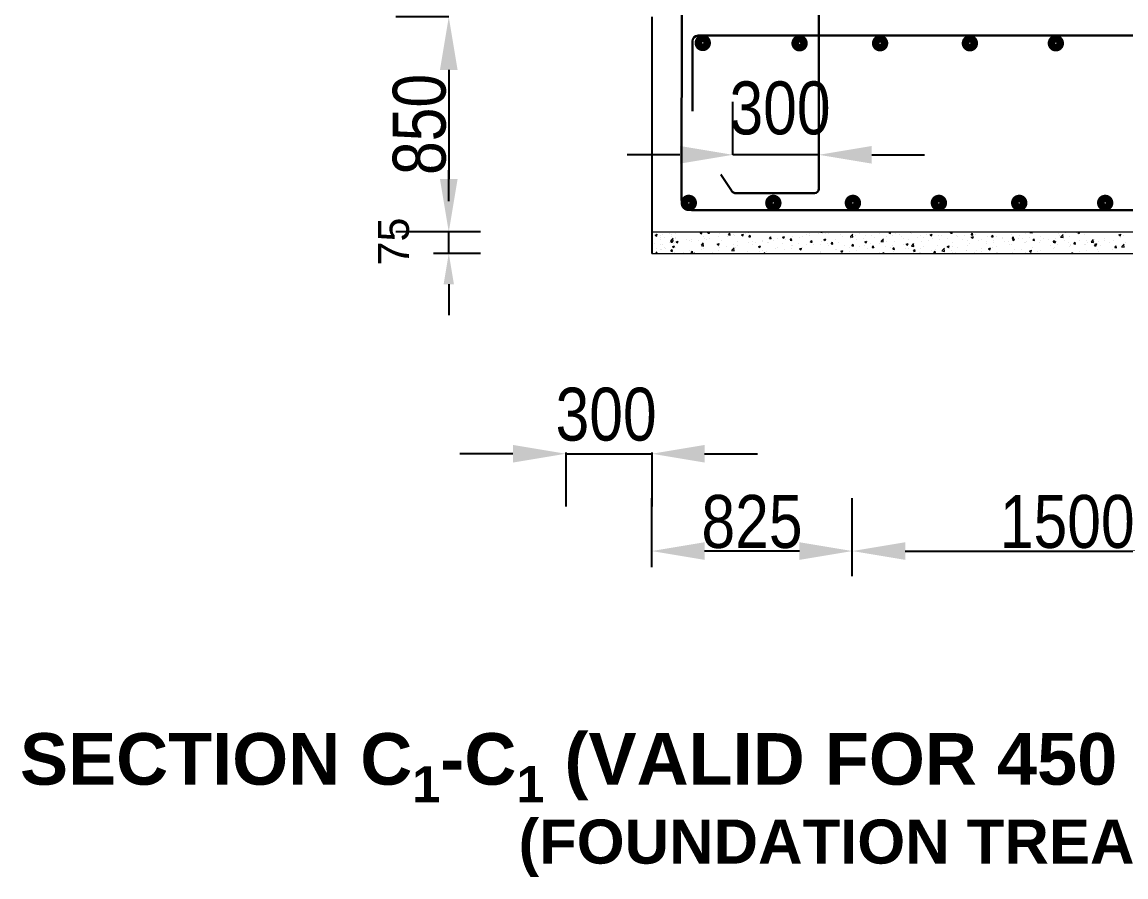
# Model space of a CAD drawing. Extents: x -358915 to 1258323, y -1667244 to -305611.
# Drawn here: x 576361 to 581368, y -1478479 to -1474602 of the extents above; entities that cross this region are included whole.
import ezdxf

# ---------------------------------------------------------------- set-up
doc = ezdxf.new("R2010")
doc.units = 0
doc.header["$LTSCALE"] = 300
doc.header["$MEASUREMENT"] = 0
doc.layers.get('DEFPOINTS').update_dxf_attribs({"linetype": 'CONTINUOUS'})
doc.layers.add('Dim', color=7, linetype='CONTINUOUS', lineweight=9)
doc.layers.add('ROD', color=1, linetype='CONTINUOUS', lineweight=30)
doc.layers.add('LINE', color=7, linetype='CONTINUOUS')
doc.layers.add('TXT', color=7, linetype='CONTINUOUS')
doc.styles.add('Arial', font='arial.ttf')
doc.styles.add('DIM', font='isocp3.shx')
doc.styles.add('dimText', font='ARIALN.TTF')
doc.dimstyles.new('dim n_120', dxfattribs={"dimtxt": 240, "dimasz": 240, "dimexe": 240, "dimexo": 150, "dimgap": 100, "dimtad": 2, "dimdec": 0, "dimzin": 0, "dimdsep": 46, "dimtxsty": 'DIM', "dimcen": 350, "dimclrd": 5, "dimclre": 5, "dimclrt": 7, "dimadec": 0, "dimazin": 0, "dimtfac": 1, "dimtdec": 0, "dimtmove": 0, "dimatfit": 3, "dimfxl": 240, "dimfxlon": 1, "dimtolj": 1, "dimtzin": 0, "dimarcsym": 0})
doc.dimstyles.new('dim_70', dxfattribs={"dimtxt": 140, "dimasz": 140, "dimexe": 70, "dimexo": 40, "dimgap": 50, "dimtad": 1, "dimdec": 0, "dimzin": 0, "dimdsep": 46, "dimtxsty": 'Arial', "dimcen": 0.09, "dimclrd": 5, "dimclre": 5, "dimclrt": 7, "dimadec": 0, "dimazin": 0, "dimtfac": 1, "dimtdec": 0, "dimtmove": 0, "dimatfit": 3, "dimfxl": 1, "dimtolj": 1, "dimtzin": 0, "dimarcsym": 0})

# ---------------------------------------------------------------- blocks, each defined once
blk = doc.blocks.new('*D697')
at = {"layer": 'DEFPOINTS', "color": 0, "ltscale": 500, "transparency": 16777216}
for p in [(578296.5, -1475553.4), (578480, -1475553.4), (578480, -1475650.9)]:
    blk.add_point(p, dxfattribs=at)
at = {"layer": 'Dim', "color": 5, "lineweight": -2, "ltscale": 500, "transparency": 16777216}
for p, q in [((578296.5, -1475413.4), (578296.5, -1475273.4)), ((578440, -1475553.4), (578226.5, -1475553.4)), ((578296.5, -1475650.9), (578296.5, -1475553.4)), ((578440, -1475650.9), (578226.5, -1475650.9)), ((578296.5, -1475790.9), (578296.5, -1475930.9))]:
    blk.add_line(p, q, dxfattribs=at)
at = {"layer": 'Dim', "color": 5, "ltscale": 500, "transparency": 16777216}
for points in [[(578273.2, -1475413.4), (578319.8, -1475413.4), (578296.5, -1475553.4)], [(578273.2, -1475790.9), (578319.8, -1475790.9), (578296.5, -1475650.9)]]:
    blk.add_solid(points, dxfattribs=at)
at = {"layer": 'Dim', "color": 7, "lineweight": 18, "ltscale": 500, "transparency": 16777216, "insert": (578046.9, -1475597.1), "char_height": 140, "attachment_point": 5, "rotation": 90, "style": 'Arial'}
blk.add_mtext('\\A1;75', dxfattribs=at)
blk = doc.blocks.new('*D698')
at = {"layer": 'DEFPOINTS', "color": 0, "ltscale": 50, "transparency": 16777216}
for p in [(578423.1, -1474578.4), (578296.5, -1475553.4), (578480, -1475553.4)]:
    blk.add_point(p, dxfattribs=at)
at = {"layer": 'Dim', "color": 5, "lineweight": -2, "ltscale": 50, "transparency": 16777216}
for p, q in [((578296.5, -1474578.4), (578056.5, -1474578.4)), ((578296.5, -1474818.4), (578296.5, -1475313.4)), ((578330, -1475553.4), (578056.5, -1475553.4))]:
    blk.add_line(p, q, dxfattribs=at)
at = {"layer": 'Dim', "color": 5, "ltscale": 50, "transparency": 16777216}
for points in [[(578256.5, -1474818.4), (578336.5, -1474818.4), (578296.5, -1474578.4)], [(578256.5, -1475313.4), (578336.5, -1475313.4), (578296.5, -1475553.4)]]:
    blk.add_solid(points, dxfattribs=at)
at = {"layer": 'Dim', "color": 7, "ltscale": 50, "transparency": 16777216, "insert": (578164, -1475065.9), "char_height": 240, "attachment_point": 5, "rotation": 90, "style": 'dimText'}
blk.add_mtext('\\A1;850', dxfattribs=at)
blk = doc.blocks.new('*D709')
at = {"layer": 'DEFPOINTS', "color": 0, "ltscale": 50, "transparency": 16777216}
for p in [(579585.3, -1475203.6), (579585.3, -1475320.3), (579975.3, -1475320.3)]:
    blk.add_point(p, dxfattribs=at)
at = {"layer": 'Dim', "color": 5, "lineweight": -2, "ltscale": 50, "transparency": 16777216}
for p, q in [((579585.3, -1475203.6), (579585.3, -1474963.6)), ((579975.3, -1475203.6), (579975.3, -1474963.6)), ((579345.3, -1475203.6), (579105.3, -1475203.6)), ((579975.3, -1475203.6), (579585.3, -1475203.6)), ((580215.3, -1475203.6), (580455.3, -1475203.6))]:
    blk.add_line(p, q, dxfattribs=at)
at = {"layer": 'Dim', "color": 5, "ltscale": 50, "transparency": 16777216}
for points in [[(579345.3, -1475163.6), (579345.3, -1475243.6), (579585.3, -1475203.6)], [(580215.3, -1475163.6), (580215.3, -1475243.6), (579975.3, -1475203.6)]]:
    blk.add_solid(points, dxfattribs=at)
at = {"layer": 'Dim', "color": 7, "ltscale": 50, "transparency": 16777216, "insert": (579799.2, -1474992.5), "char_height": 240, "attachment_point": 5, "style": 'dimText'}
blk.add_mtext('\\A1;300', dxfattribs=at)
blk = doc.blocks.new('*D894')
at = {"layer": 'DEFPOINTS', "color": 0, "ltscale": 50, "transparency": 16777216}
for p in [(578827.1, -1476404.4), (579217.2, -1476404.4), (579217.2, -1476559.5)]:
    blk.add_point(p, dxfattribs=at)
at = {"layer": 'Dim', "color": 5, "lineweight": -2, "ltscale": 50, "transparency": 16777216}
for p, q in [((578587.1, -1476559.5), (578347.1, -1476559.5)), ((578827.1, -1476554.4), (578827.1, -1476799.5)), ((578827.1, -1476559.5), (579217.2, -1476559.5)), ((579217.2, -1476554.4), (579217.2, -1476799.5)), ((579457.2, -1476559.5), (579697.2, -1476559.5))]:
    blk.add_line(p, q, dxfattribs=at)
at = {"layer": 'Dim', "color": 5, "ltscale": 50, "transparency": 16777216}
for points in [[(578587.1, -1476519.5), (578587.1, -1476599.5), (578827.1, -1476559.5)], [(579457.2, -1476519.5), (579457.2, -1476599.5), (579217.2, -1476559.5)]]:
    blk.add_solid(points, dxfattribs=at)
at = {"layer": 'Dim', "color": 7, "ltscale": 50, "transparency": 16777216, "insert": (579010.2, -1476381.6), "char_height": 240, "attachment_point": 5, "style": 'dimText'}
blk.add_mtext('\\A1;300', dxfattribs=at)
blk = doc.blocks.new('*D896')
at = {"layer": 'DEFPOINTS', "color": 0, "ltscale": 50, "transparency": 16777216}
for p in [(579217, -1477000.9), (579217, -1477223.8), (580127.2, -1477264.2)]:
    blk.add_point(p, dxfattribs=at)
at = {"layer": 'Dim', "color": 5, "lineweight": -2, "ltscale": 50, "transparency": 16777216}
for p, q in [((579217, -1477073.8), (579217, -1476760.9)), ((580127.2, -1477114.2), (580127.2, -1476760.9)), ((579887.2, -1477000.9), (579457, -1477000.9))]:
    blk.add_line(p, q, dxfattribs=at)
at = {"layer": 'Dim', "color": 5, "ltscale": 50, "transparency": 16777216}
for points in [[(579457, -1476960.9), (579457, -1477040.9), (579217, -1477000.9)], [(579887.2, -1476960.9), (579887.2, -1477040.9), (580127.2, -1477000.9)]]:
    blk.add_solid(points, dxfattribs=at)
at = {"layer": 'Dim', "color": 7, "ltscale": 50, "transparency": 16777216, "insert": (579672.1, -1476868.4), "char_height": 240, "attachment_point": 5, "style": 'dimText'}
blk.add_mtext('\\A1;825', dxfattribs=at)
blk = doc.blocks.new('*D899')
at = {"layer": 'DEFPOINTS', "color": 0, "ltscale": 50, "transparency": 16777216}
for p in [(582077.2, -1477000.9), (582077.2, -1477143.5), (580127.2, -1477207)]:
    blk.add_point(p, dxfattribs=at)
at = {"layer": 'Dim', "color": 5, "lineweight": -2, "ltscale": 50, "transparency": 16777216}
for p, q in [((580127.2, -1477057), (580127.2, -1476760.9)), ((582077.2, -1477000.9), (582077.2, -1476760.9)), ((580367.2, -1477000.9), (581837.2, -1477000.9))]:
    blk.add_line(p, q, dxfattribs=at)
at = {"layer": 'Dim', "color": 5, "ltscale": 50, "transparency": 16777216}
for points in [[(580367.2, -1476960.9), (580367.2, -1477040.9), (580127.2, -1477000.9)], [(581837.2, -1476960.9), (581837.2, -1477040.9), (582077.2, -1477000.9)]]:
    blk.add_solid(points, dxfattribs=at)
at = {"layer": 'Dim', "color": 7, "ltscale": 50, "transparency": 16777216, "insert": (581102.2, -1476868.4), "char_height": 240, "attachment_point": 5, "style": 'dimText'}
blk.add_mtext('\\A1;1500', dxfattribs=at)

msp = doc.modelspace()

# ---------------------------------------------------------------- linework, layer by layer
at = {"layer": 'Dim', "color": 2, "ltscale": 50}
for p, q in [((579233.4, -1475567.6), (579242.5, -1475564.1)), ((579233.4, -1475567.6), (579239.9, -1475572)), ((579237.8, -1475560.3), (579237.8, -1475560.3)), ((579239.8, -1475572), (579242.5, -1475564.1)), ((579257.3, -1475568.3), (579257.3, -1475568.3)), ((579266.1, -1475565), (579266.1, -1475565)), ((579298.6, -1475560.7), (579298.6, -1475560.7)), ((579307.2, -1475563.2), (579307.2, -1475563.2)), ((579307.4, -1475574.2), (579307.4, -1475574.2)), ((579323, -1475560), (579323, -1475560)), ((579347.9, -1475554.2), (579347.9, -1475554.2)), ((579436.9, -1475556.9), (579446, -1475553.4)), ((579436.9, -1475556.9), (579443.4, -1475561.3)), ((579443.3, -1475561.3), (579446, -1475553.4)), ((579450.7, -1475573.6), (579450.7, -1475573.6)), ((579471.7, -1475558.8), (579476.3, -1475553.4)), ((579471.7, -1475558.8), (579479.5, -1475559.5)), ((579479.5, -1475559.5), (579478.4, -1475553.4)), ((579526.5, -1475560.6), (579526.5, -1475560.6)), ((579559.7, -1475573.1), (579559.7, -1475573.1)), ((579565, -1475566.9), (579571.3, -1475559.5)), ((579565, -1475566.9), (579572.8, -1475567.6)), ((579572.7, -1475567.7), (579571.2, -1475559.5)), ((579588.8, -1475566.3), (579588.8, -1475566.3)), ((579592.2, -1475568.9), (579592.2, -1475568.9)), ((579623.7, -1475567.3), (579632.8, -1475563.8)), ((579623.7, -1475567.3), (579630.2, -1475571.7)), ((579630.2, -1475571.7), (579632.8, -1475563.8)), ((579641.4, -1475562.4), (579641.4, -1475562.4)), ((579655.6, -1475557.2), (579655.6, -1475557.2)), ((579658.2, -1475575.1), (579664.5, -1475567.6)), ((579666, -1475575.8), (579664.5, -1475567.7)), ((579810.6, -1475577.7), (579819.7, -1475574.2)), ((579817, -1475582.1), (579819.6, -1475574.2)), ((579853.9, -1475573.2), (579853.9, -1475573.2)), ((579865.9, -1475555.6), (579865.9, -1475555.6)), ((579900.2, -1475573.1), (579900.2, -1475573.1)), ((579919.6, -1475564.9), (579919.6, -1475564.9)), ((579935, -1475570.5), (579935, -1475570.5)), ((579935.2, -1475558.6), (579935.2, -1475558.6)), ((579976, -1475560.1), (579976, -1475560.1)), ((579978.8, -1475553.6), (579990.4, -1475555.4)), ((579987.1, -1475555.2), (579987.1, -1475555.2)), ((579990.3, -1475555.4), (579990.1, -1475553.4)), ((580004.6, -1475561.5), (580004.6, -1475561.5)), ((580017.1, -1475559.7), (580017.1, -1475559.7)), ((580049.7, -1475555.4), (580049.7, -1475555.4)), ((580074, -1475564.4), (580074, -1475564.4)), ((580119, -1475573.6), (580129.1, -1475563.1)), ((580129.1, -1475576.9), (580127.6, -1475564.6)), ((580143.4, -1475567.4), (580143.4, -1475567.4)), ((580158.8, -1475562.6), (580158.8, -1475562.6)), ((580185.5, -1475571.2), (580185.5, -1475571.2)), ((580212.8, -1475570.3), (580212.8, -1475570.3)), ((580252.2, -1475562.1), (580252.2, -1475562.1)), ((580254.8, -1475555.8), (580254.8, -1475555.8)), ((580282.2, -1475573.2), (580282.2, -1475573.2)), ((580293.4, -1475556.6), (580302, -1475553.4)), ((580293.4, -1475556.6), (580299.9, -1475561)), ((580299.9, -1475561), (580302.4, -1475553.4)), ((580310.7, -1475567.8), (580310.7, -1475567.8)), ((580317.9, -1475553.7), (580317.9, -1475553.7)), ((580324.2, -1475558.7), (580324.2, -1475558.7)), ((580343.2, -1475563.5), (580343.2, -1475563.5)), ((580392.4, -1475557), (580392.4, -1475557)), ((580393.6, -1475561.6), (580393.6, -1475561.6)), ((580435.9, -1475569.1), (580435.9, -1475569.1)), ((580463, -1475564.6), (580463, -1475564.6)), ((580480.3, -1475567), (580489.4, -1475563.5)), ((580480.3, -1475567), (580486.7, -1475571.4)), ((580486.7, -1475571.4), (580489.3, -1475563.6)), ((580511.7, -1475556), (580511.7, -1475556)), ((580516.2, -1475569.8), (580516.2, -1475569.8)), ((580532.4, -1475567.5), (580532.4, -1475567.5)), ((580572.6, -1475558.9), (580577.3, -1475553.4)), ((580572.6, -1475558.9), (580580.4, -1475559.6)), ((580580.4, -1475559.6), (580579.2, -1475553.4)), ((580583.7, -1475560), (580583.7, -1475560)), ((580601.8, -1475570.4), (580601.8, -1475570.4)), ((580636.8, -1475571.6), (580636.8, -1475571.6)), ((580665.9, -1475567), (580672.1, -1475559.6)), ((580665.9, -1475567), (580673.6, -1475567.7)), ((580667.1, -1475577.5), (580676.2, -1475574)), ((580671.2, -1475573.4), (580671.2, -1475573.4)), ((580673.6, -1475567.8), (580672.1, -1475559.6)), ((580673.5, -1475581.8), (580676.2, -1475574)), ((580686, -1475565.2), (580686, -1475565.2)), ((580759.1, -1475575.2), (580765.4, -1475567.7)), ((580766.9, -1475575.9), (580765.4, -1475567.8)), ((580768.1, -1475554.4), (580768.1, -1475554.4)), ((580848.8, -1475566.9), (580848.8, -1475566.9)), ((580885.4, -1475568.5), (580885.4, -1475568.5)), ((580914.5, -1475558.6), (580914.5, -1475558.6)), ((580932.8, -1475556.1), (580944.3, -1475557.9)), ((580934.2, -1475554.6), (580935.4, -1475553.4)), ((580944.3, -1475557.9), (580943.8, -1475553.4)), ((580961.2, -1475555.5), (580961.2, -1475555.5)), ((580979.6, -1475573.3), (580979.6, -1475573.3)), ((581061.7, -1475562.5), (581061.7, -1475562.5)), ((581068.2, -1475571.1), (581068.2, -1475571.1)), ((581072.9, -1475576.1), (581083.1, -1475565.6)), ((581083, -1475579.4), (581081.6, -1475567)), ((581094.2, -1475558.2), (581094.2, -1475558.2)), ((581144, -1475558), (581144, -1475558)), ((581150, -1475556.3), (581157.8, -1475553.4)), ((581150, -1475556.3), (581156.4, -1475560.7)), ((581156.4, -1475560.7), (581158.9, -1475553.4)), ((581180.4, -1475564.9), (581180.4, -1475564.9)), ((581247.1, -1475555.8), (581247.1, -1475555.8)), ((581336.8, -1475566.8), (581345.9, -1475563.3)), ((581336.8, -1475566.8), (581343.3, -1475571.1)), ((581343.2, -1475571.1), (581345.9, -1475563.3)), ((581355.2, -1475570.6), (581355.2, -1475570.6)), ((579229.6, -1475603.7), (579229.6, -1475603.7)), ((579255.7, -1475611.6), (579255.7, -1475611.6)), ((579257.4, -1475580.8), (579257.4, -1475580.8)), ((579258.5, -1475588.7), (579258.5, -1475588.7)), ((579264.4, -1475612), (579264.4, -1475612)), ((579274.8, -1475578.5), (579274.8, -1475578.5)), ((579299.1, -1475599.6), (579299.1, -1475599.6)), ((579302.3, -1475594.2), (579313.9, -1475596)), ((579303.3, -1475599.5), (579309.5, -1475592)), ((579303.3, -1475599.5), (579311, -1475600.1)), ((579303.8, -1475592.7), (579313.9, -1475582.1)), ((579305.4, -1475590.7), (579305.4, -1475590.7)), ((579311, -1475600.2), (579309.5, -1475592)), ((579311, -1475620), (579320.1, -1475616.5)), ((579311, -1475620), (579317.5, -1475624.3)), ((579313.9, -1475596), (579312.4, -1475583.6)), ((579313.7, -1475605.5), (579313.7, -1475605.5)), ((579317.4, -1475624.3), (579320.1, -1475616.5)), ((579321.4, -1475603.3), (579321.4, -1475603.3)), ((579322.4, -1475619), (579322.4, -1475619)), ((579323.6, -1475622.8), (579323.6, -1475622.8)), ((579325.2, -1475579.5), (579325.2, -1475579.5)), ((579326.8, -1475583.7), (579326.8, -1475583.7)), ((579327.7, -1475598.8), (579336.8, -1475595.4)), ((579327.7, -1475598.8), (579334.1, -1475603.2)), ((579334.1, -1475603.2), (579336.7, -1475595.4)), ((579374.9, -1475586.6), (579374.9, -1475586.6)), ((579388.9, -1475593.5), (579388.9, -1475593.5)), ((579395.8, -1475594.7), (579395.8, -1475594.7)), ((579396.2, -1475586.7), (579396.2, -1475586.7)), ((579428.3, -1475590.4), (579428.3, -1475590.4)), ((579441.1, -1475615.7), (579452.6, -1475617.5)), ((579442.5, -1475614.2), (579452.6, -1475603.6)), ((579452.6, -1475617.5), (579451.2, -1475605.1)), ((579455.6, -1475584.4), (579455.6, -1475584.4)), ((579465.6, -1475589.6), (579465.6, -1475589.6)), ((579477.6, -1475583.9), (579477.6, -1475583.9)), ((579514.5, -1475609.3), (579523.6, -1475605.8)), ((579514.5, -1475609.3), (579521, -1475613.6)), ((579519.7, -1475619.3), (579519.7, -1475619.3)), ((579520.9, -1475613.6), (579523.6, -1475605.8)), ((579521.3, -1475576.1), (579521.3, -1475576.1)), ((579535, -1475592.5), (579535, -1475592.5)), ((579558, -1475620.1), (579558, -1475620.1)), ((579587.3, -1475609.6), (579587.3, -1475609.6)), ((579604.4, -1475595.5), (579604.4, -1475595.5)), ((579607.2, -1475613.6), (579607.2, -1475613.6)), ((579654, -1475600.4), (579654, -1475600.4)), ((579658.2, -1475575.1), (579666, -1475575.8)), ((579672.8, -1475612.1), (579672.8, -1475612.1)), ((579673.8, -1475598.4), (579673.8, -1475598.4)), ((579689.3, -1475602.8), (579689.3, -1475602.8)), ((579701.3, -1475619.7), (579710.4, -1475616.2)), ((579701.3, -1475619.7), (579707.8, -1475624)), ((579707.8, -1475624), (579710.4, -1475616.2)), ((579719.7, -1475592.1), (579719.7, -1475592.1)), ((579721.9, -1475598.5), (579721.9, -1475598.5)), ((579743.2, -1475601.3), (579743.2, -1475601.3)), ((579748.6, -1475599.1), (579748.6, -1475599.1)), ((579751.5, -1475583.2), (579757.7, -1475575.8)), ((579751.5, -1475583.2), (579759.2, -1475583.9)), ((579759.2, -1475584), (579757.7, -1475575.8)), ((579771.1, -1475592.1), (579771.1, -1475592.1)), ((579787.2, -1475582.4), (579787.2, -1475582.4)), ((579810.6, -1475577.7), (579817, -1475582.1)), ((579812.6, -1475604.3), (579812.6, -1475604.3)), ((579824.4, -1475586.1), (579824.4, -1475586.1)), ((579844.7, -1475591.4), (579851, -1475583.9)), ((579844.7, -1475591.4), (579852.5, -1475592.1)), ((579852.5, -1475592.1), (579851, -1475584)), ((579852.3, -1475616.5), (579852.3, -1475616.5)), ((579853.2, -1475581.3), (579853.2, -1475581.3)), ((579855.6, -1475614.7), (579855.6, -1475614.7)), ((579882, -1475607.2), (579882, -1475607.2)), ((579885.8, -1475577), (579885.8, -1475577)), ((579900.8, -1475621.8), (579900.8, -1475621.8)), ((579918, -1475608.2), (579918, -1475608.2)), ((579931.4, -1475601.6), (579931.4, -1475601.6)), ((579938, -1475599.6), (579944.2, -1475592.1)), ((579938, -1475599.6), (579945.7, -1475600.2)), ((579945.7, -1475600.3), (579944.2, -1475592.1)), ((579951.4, -1475610.1), (579951.4, -1475610.1)), ((579982.9, -1475611), (579982.9, -1475611)), ((579985.5, -1475598.4), (579985.5, -1475598.4)), ((579997.4, -1475588.1), (580006.5, -1475584.7)), ((579997.4, -1475588.1), (580003.9, -1475592.5)), ((580003.8, -1475592.5), (580006.5, -1475584.7)), ((580007.2, -1475588.6), (580007.2, -1475588.6)), ((580015.5, -1475606.7), (580015.5, -1475606.7)), ((580020.8, -1475613.1), (580020.8, -1475613.1)), ((580031.2, -1475607.7), (580037.5, -1475600.3)), ((580031.2, -1475607.7), (580039, -1475608.4)), ((580038.9, -1475608.4), (580037.4, -1475600.3)), ((580052.3, -1475589.3), (580052.3, -1475589.3)), ((580064.7, -1475600.2), (580064.7, -1475600.2)), ((580083, -1475575.6), (580083, -1475575.6)), ((580090.2, -1475616), (580090.2, -1475616)), ((580116.4, -1475624.2), (580116.4, -1475624.2)), ((580117.5, -1475575.1), (580129.1, -1475576.9)), ((580117.9, -1475581), (580117.9, -1475581)), ((580124.5, -1475615.9), (580130.7, -1475608.4)), ((580124.5, -1475615.9), (580132.2, -1475616.6)), ((580132.2, -1475616.6), (580130.7, -1475608.5)), ((580132.7, -1475621.1), (580132.7, -1475621.1)), ((580146.8, -1475589.4), (580146.8, -1475589.4)), ((580159.6, -1475618.9), (580159.6, -1475618.9)), ((580179.3, -1475585.1), (580179.3, -1475585.1)), ((580183.9, -1475614.5), (580183.9, -1475614.5)), ((580184.2, -1475598.6), (580193.3, -1475595.1)), ((580184.2, -1475598.6), (580190.7, -1475602.9)), ((580190.6, -1475602.9), (580193.3, -1475595.1)), ((580208.5, -1475608.1), (580208.5, -1475608.1)), ((580217.7, -1475624), (580224, -1475616.6)), ((580217.7, -1475624), (580225.5, -1475624.7)), ((580225.4, -1475624.8), (580223.9, -1475616.6)), ((580228.6, -1475578.6), (580228.6, -1475578.6)), ((580229, -1475621.9), (580229, -1475621.9)), ((580250.6, -1475605.3), (580250.6, -1475605.3)), ((580256.3, -1475596.7), (580267.8, -1475598.5)), ((580257.7, -1475595.2), (580267.9, -1475584.6)), ((580267.8, -1475598.4), (580266.4, -1475586.1)), ((580276.5, -1475619.1), (580276.5, -1475619.1)), ((580284.3, -1475595.1), (580284.3, -1475595.1)), ((580309, -1475614.8), (580309, -1475614.8)), ((580316.3, -1475597), (580316.3, -1475597)), ((580351.6, -1475576.2), (580351.6, -1475576.2)), ((580358.2, -1475608.3), (580358.2, -1475608.3)), ((580360.1, -1475582.1), (580360.1, -1475582.1)), ((580371, -1475609), (580380.1, -1475605.5)), ((580371, -1475609), (580377.5, -1475613.3)), ((580377.5, -1475613.3), (580380.1, -1475605.5)), ((580383.8, -1475587.3), (580383.8, -1475587.3)), ((580395, -1475618.2), (580406.6, -1475620)), ((580396.5, -1475616.7), (580406.6, -1475606.1)), ((580406.6, -1475619.9), (580405.1, -1475607.6)), ((580421, -1475579.1), (580421, -1475579.1)), ((580440.4, -1475597.5), (580440.4, -1475597.5)), ((580449, -1475621.4), (580449, -1475621.4)), ((580450.6, -1475578.1), (580450.6, -1475578.1)), ((580472.9, -1475593.2), (580472.9, -1475593.2)), ((580490.4, -1475582), (580490.4, -1475582)), ((580514.6, -1475613.1), (580514.6, -1475613.1)), ((580522.1, -1475586.7), (580522.1, -1475586.7)), ((580557.9, -1475619.4), (580567, -1475615.9)), ((580557.9, -1475619.4), (580564.3, -1475623.7)), ((580559.8, -1475585), (580559.8, -1475585)), ((580564.3, -1475623.7), (580566.9, -1475615.9)), ((580582.2, -1475603.3), (580582.2, -1475603.3)), ((580582.2, -1475620.6), (580582.2, -1475620.6)), ((580602.6, -1475622.9), (580602.6, -1475622.9)), ((580604.2, -1475575.9), (580604.2, -1475575.9)), ((580629.2, -1475587.9), (580629.2, -1475587.9)), ((580648.9, -1475594.2), (580648.9, -1475594.2)), ((580651.8, -1475616.4), (580651.8, -1475616.4)), ((580658, -1475607.6), (580658, -1475607.6)), ((580667.1, -1475577.5), (580673.6, -1475581.8)), ((580698.6, -1475590.8), (580698.6, -1475590.8)), ((580714.6, -1475585.8), (580714.6, -1475585.8)), ((580733.8, -1475594.6), (580733.8, -1475594.6)), ((580733.9, -1475605.6), (580733.9, -1475605.6)), ((580740.6, -1475576.3), (580740.6, -1475576.3)), ((580759.1, -1475575.2), (580766.9, -1475575.9)), ((580765, -1475623.1), (580765, -1475623.1)), ((580766.5, -1475601.3), (580766.5, -1475601.3)), ((580768, -1475593.8), (580768, -1475593.8)), ((580780.5, -1475619.4), (580780.5, -1475619.4)), ((580782.1, -1475576.1), (580782.1, -1475576.1)), ((580809.6, -1475581.5), (580809.6, -1475581.5)), ((580810, -1475579.2), (580810, -1475579.2)), ((580815.7, -1475594.9), (580815.7, -1475594.9)), ((580837.4, -1475596.7), (580837.4, -1475596.7)), ((580840.8, -1475610.1), (580840.8, -1475610.1)), ((580847.3, -1475610.2), (580847.3, -1475610.2)), ((580852.4, -1475583.4), (580858.6, -1475575.9)), ((580852.4, -1475583.4), (580860.1, -1475584)), ((580853.9, -1475587.9), (580863, -1475584.4)), ((580853.9, -1475587.9), (580860.4, -1475592.2)), ((580860.1, -1475584.1), (580858.6, -1475575.9)), ((580860.4, -1475592.2), (580863, -1475584.4)), ((580879.4, -1475582.2), (580879.4, -1475582.2)), ((580897.8, -1475584.1), (580897.8, -1475584.1)), ((580906.8, -1475599.6), (580906.8, -1475599.6)), ((580912.9, -1475601.9), (580912.9, -1475601.9)), ((580916.6, -1475597.1), (580916.6, -1475597.1)), ((580930.3, -1475579.8), (580930.3, -1475579.8)), ((580945.6, -1475591.5), (580951.9, -1475584)), ((580945.6, -1475591.5), (580953.4, -1475592.2)), ((580948.8, -1475585.1), (580948.8, -1475585.1)), ((580953.3, -1475592.2), (580951.8, -1475584.1)), ((580976.2, -1475602.6), (580976.2, -1475602.6)), ((580980.4, -1475592.1), (580980.4, -1475592.1)), ((580992.4, -1475584.1), (580992.4, -1475584.1)), ((581018.2, -1475588), (581018.2, -1475588)), ((581027.5, -1475613.7), (581027.5, -1475613.7)), ((581038.9, -1475599.7), (581045.1, -1475592.2)), ((581038.9, -1475599.7), (581046.6, -1475600.4)), ((581040.8, -1475598.3), (581049.9, -1475594.8)), ((581040.8, -1475598.3), (581047.2, -1475602.6)), ((581046.6, -1475600.4), (581045.1, -1475592.2)), ((581045.6, -1475605.5), (581045.6, -1475605.5)), ((581047.2, -1475583), (581047.2, -1475583)), ((581047.2, -1475602.6), (581049.8, -1475594.8)), ((581060, -1475609.5), (581060, -1475609.5)), ((581071.5, -1475577.6), (581083.1, -1475579.4)), ((581087.6, -1475591), (581087.6, -1475591)), ((581109.3, -1475603), (581109.3, -1475603)), ((581111.3, -1475617.9), (581111.3, -1475617.9)), ((581112.9, -1475574.7), (581112.9, -1475574.7)), ((581115, -1475608.4), (581115, -1475608.4)), ((581117.9, -1475616.5), (581117.9, -1475616.5)), ((581132.1, -1475607.8), (581138.4, -1475600.4)), ((581132.1, -1475607.8), (581139.9, -1475608.5)), ((581139.8, -1475608.6), (581138.3, -1475600.4)), ((581157, -1475593.9), (581157, -1475593.9)), ((581178.8, -1475608.2), (581178.8, -1475608.2)), ((581184.4, -1475611.4), (581184.4, -1475611.4)), ((581191.4, -1475592.2), (581191.4, -1475592.2)), ((581193.7, -1475603.5), (581193.7, -1475603.5)), ((581210.2, -1475599.1), (581221.8, -1475600.9)), ((581211.7, -1475597.6), (581221.8, -1475587.1)), ((581221.8, -1475600.9), (581220.3, -1475588.6)), ((581223.9, -1475587.9), (581223.9, -1475587.9)), ((581225.3, -1475616), (581231.6, -1475608.5)), ((581225.3, -1475616), (581233.1, -1475616.7)), ((581226.4, -1475596.8), (581226.4, -1475596.8)), ((581227.6, -1475608.7), (581236.7, -1475605.2)), ((581227.6, -1475608.7), (581234, -1475613)), ((581233.1, -1475616.7), (581231.6, -1475608.6)), ((581234, -1475613.1), (581236.6, -1475605.2)), ((581245.5, -1475599), (581245.5, -1475599)), ((581253.8, -1475614.3), (581253.8, -1475614.3)), ((581269.5, -1475590.5), (581269.5, -1475590.5)), ((581273.1, -1475581.4), (581273.1, -1475581.4)), ((581295.8, -1475599.8), (581295.8, -1475599.8)), ((581311.2, -1475590.7), (581311.2, -1475590.7)), ((581318.6, -1475624.1), (581324.9, -1475616.7)), ((581318.6, -1475624.1), (581326.4, -1475624.8)), ((581321, -1475621.9), (581321, -1475621.9)), ((581323.2, -1475617.2), (581323.2, -1475617.2)), ((581326.3, -1475624.9), (581324.8, -1475616.7)), ((581345.3, -1475577.5), (581345.3, -1475577.5)), ((581349, -1475620.7), (581360.5, -1475622.4)), ((581350.4, -1475619.1), (581360.5, -1475608.6)), ((581353.6, -1475617.6), (581353.6, -1475617.6)), ((581360.5, -1475622.4), (581359.1, -1475610.1)), ((581365.2, -1475602.7), (581365.2, -1475602.7)), ((579236, -1475650.9), (579242.4, -1475644.2)), ((579239.9, -1475644.2), (579239.9, -1475644.2)), ((579240.6, -1475629.7), (579240.6, -1475629.7)), ((579241.5, -1475650.9), (579240.9, -1475645.7)), ((579256.9, -1475631.9), (579256.9, -1475631.9)), ((579260.7, -1475632.2), (579260.7, -1475632.2)), ((579273.2, -1475625.5), (579273.2, -1475625.5)), ((579281.9, -1475629.6), (579281.9, -1475629.6)), ((579301.5, -1475650.2), (579301.5, -1475650.2)), ((579303.3, -1475640.2), (579309.6, -1475632.8)), ((579303.3, -1475640.2), (579311.1, -1475640.9)), ((579309.3, -1475647.1), (579309.3, -1475647.1)), ((579311, -1475641), (579309.5, -1475632.8)), ((579319.8, -1475646.6), (579319.8, -1475646.6)), ((579361.6, -1475646), (579361.6, -1475646)), ((579387.3, -1475636.8), (579387.3, -1475636.8)), ((579394.1, -1475641.7), (579394.1, -1475641.7)), ((579396.5, -1475648.4), (579402.8, -1475640.9)), ((579396.5, -1475648.4), (579404.3, -1475649.1)), ((579404.3, -1475649.1), (579402.8, -1475641)), ((579406.1, -1475650.9), (579414.4, -1475647.7)), ((579413.3, -1475650.9), (579414.3, -1475647.7)), ((579443.4, -1475635.2), (579443.4, -1475635.2)), ((579454.1, -1475627.7), (579454.1, -1475627.7)), ((579494.6, -1475650.9), (579496, -1475649.1)), ((579496.3, -1475650.9), (579496, -1475649.1)), ((579521.2, -1475638.2), (579521.2, -1475638.2)), ((579525.5, -1475624.4), (579525.5, -1475624.4)), ((579579.8, -1475637.2), (579591.4, -1475639)), ((579581.3, -1475635.7), (579591.4, -1475625.2)), ((579591.4, -1475639), (579589.9, -1475626.6)), ((579597, -1475625.2), (579597, -1475625.2)), ((579652.4, -1475643.7), (579652.4, -1475643.7)), ((579687.7, -1475649.8), (579687.7, -1475649.8)), ((579703.9, -1475640.7), (579703.9, -1475640.7)), ((579718.1, -1475635.4), (579718.1, -1475635.4)), ((579726.1, -1475650.9), (579730.1, -1475646.7)), ((579729, -1475650.9), (579728.7, -1475648.2)), ((579736.9, -1475643.3), (579736.9, -1475643.3)), ((579779.7, -1475627.7), (579779.7, -1475627.7)), ((579785.6, -1475625.6), (579785.6, -1475625.6)), ((579819, -1475632.5), (579819, -1475632.5)), ((579851.6, -1475628.2), (579851.6, -1475628.2)), ((579888.2, -1475630.1), (579897.3, -1475626.6)), ((579888.2, -1475630.1), (579894.6, -1475634.4)), ((579894.6, -1475634.4), (579897.2, -1475626.6)), ((579981, -1475647.1), (579981, -1475647.1)), ((579984, -1475641.7), (579984, -1475641.7)), ((580050.7, -1475632.5), (580050.7, -1475632.5)), ((580056.8, -1475634.1), (580056.8, -1475634.1)), ((580075, -1475640.5), (580084.1, -1475637)), ((580075, -1475640.5), (580081.5, -1475644.9)), ((580081.4, -1475644.9), (580084.1, -1475637)), ((580112.6, -1475640.7), (580112.6, -1475640.7)), ((580145.1, -1475636.4), (580145.1, -1475636.4)), ((580194.4, -1475629.9), (580194.4, -1475629.9)), ((580249, -1475648.6), (580249, -1475648.6)), ((580261.9, -1475650.9), (580270.9, -1475647.4)), ((580269.7, -1475650.9), (580270.9, -1475647.4)), ((580298.4, -1475624.8), (580298.4, -1475624.8)), ((580310.9, -1475632.2), (580317.2, -1475624.7)), ((580310.9, -1475632.2), (580318.7, -1475632.9)), ((580314.7, -1475640.3), (580314.7, -1475640.3)), ((580318.7, -1475632.9), (580317.2, -1475624.8)), ((580367.8, -1475627.7), (580367.8, -1475627.7)), ((580382.2, -1475630.5), (580382.2, -1475630.5)), ((580404.2, -1475640.4), (580410.5, -1475632.9)), ((580404.2, -1475640.4), (580412, -1475641)), ((580406.2, -1475648.8), (580406.2, -1475648.8)), ((580411.9, -1475641.1), (580410.4, -1475632.9)), ((580430.5, -1475646.6), (580430.5, -1475646.6)), ((580437.1, -1475630.7), (580437.1, -1475630.7)), ((580438.7, -1475644.5), (580438.7, -1475644.5)), ((580487.9, -1475638), (580487.9, -1475638)), ((580497.4, -1475648.5), (580503.7, -1475641)), ((580497.4, -1475648.5), (580505.2, -1475649.2)), ((580505.2, -1475649.2), (580503.7, -1475641.1)), ((580506.4, -1475633.6), (580506.4, -1475633.6)), ((580506.5, -1475633.6), (580506.5, -1475633.6)), ((580533.8, -1475639.7), (580545.3, -1475641.5)), ((580535.2, -1475638.2), (580545.3, -1475627.6)), ((580545.3, -1475641.5), (580543.9, -1475629.1)), ((580570, -1475627.2), (580570, -1475627.2)), ((580575.9, -1475636.5), (580575.9, -1475636.5)), ((580580.6, -1475646.6), (580580.6, -1475646.6)), ((580595.5, -1475650.9), (580596.9, -1475649.2)), ((580597.2, -1475650.9), (580596.9, -1475649.2)), ((580613.3, -1475649.1), (580613.3, -1475649.1)), ((580645.3, -1475639.4), (580645.3, -1475639.4)), ((580647.3, -1475637.4), (580647.3, -1475637.4)), ((580682.4, -1475650.9), (580684.1, -1475649.2)), ((580682.6, -1475650.9), (580682.6, -1475650.6)), ((580689.1, -1475636.1), (580689.1, -1475636.1)), ((580713, -1475629.1), (580713, -1475629.1)), ((580714.7, -1475642.4), (580714.7, -1475642.4)), ((580744.7, -1475629.8), (580753.8, -1475626.3)), ((580744.7, -1475629.8), (580751.2, -1475634.2)), ((580751.1, -1475634.2), (580753.8, -1475626.3)), ((580781.5, -1475646.1), (580781.5, -1475646.1)), ((580784.1, -1475645.3), (580784.1, -1475645.3)), ((580853.5, -1475648.2), (580853.5, -1475648.2)), ((580863.6, -1475635.3), (580863.6, -1475635.3)), ((580896.1, -1475631), (580896.1, -1475631)), ((580911.3, -1475645.2), (580911.3, -1475645.2)), ((580931.5, -1475640.2), (580940.6, -1475636.7)), ((580931.5, -1475640.2), (580938, -1475644.6)), ((580938, -1475644.6), (580940.6, -1475636.7)), ((580945.4, -1475624.6), (580945.4, -1475624.6)), ((580966.2, -1475642.6), (580966.2, -1475642.6)), ((580978.9, -1475635.4), (580978.9, -1475635.4)), ((581042, -1475629.6), (581042, -1475629.6)), ((581045.6, -1475626.3), (581045.6, -1475626.3)), ((581118.4, -1475650.6), (581127.5, -1475647.1)), ((581118.4, -1475650.6), (581118.7, -1475650.9)), ((581126.2, -1475650.9), (581127.4, -1475647.1)), ((581157.2, -1475643.4), (581157.2, -1475643.4)), ((581189.7, -1475639.2), (581189.7, -1475639.2)), ((581238.9, -1475632.7), (581238.9, -1475632.7)), ((581244, -1475642.3), (581244, -1475642.3)), ((581309.6, -1475634), (581309.6, -1475634))]:
    msp.add_line(p, q, dxfattribs=at)
at = {"layer": 'LINE'}
msp.add_line((579217.1, -1474578.4), (579217.1, -1475650.9), dxfattribs=at)
at = {"layer": 'LINE', "lineweight": 18}
for p, q in [((579217.1, -1475553.4), (585847.2, -1475553.4)), ((579217.1, -1475650.9), (585847.2, -1475650.9))]:
    msp.add_line(p, q, dxfattribs=at)
at = {"layer": 'ROD'}
for p, q in [((579352.6, -1475408.4), (579360.7, -1466788.2)), ((579975.3, -1475358.4), (579975.3, -1466791.7)), ((582809.7, -1474662.9), (579427.8, -1474662.9)), ((579401.8, -1474688.9), (579401.8, -1475005.6)), ((579531.3, -1475292.4), (579578.4, -1475365.9)), ((579600.3, -1475377.9), (579955.8, -1475377.9)), ((582809.7, -1475455.9), (579398, -1475454))]:
    msp.add_line(p, q, dxfattribs=at)
at = {"layer": 'ROD', "const_width": 39.9}
for points in [[(579465, -1474690.8, -1), (579432.4, -1474701.6, -1)], [(579904.2, -1474692.3, -1), (579871.6, -1474703.1, -1)], [(580269.4, -1474692.3, -1), (580236.9, -1474703.1, -1)], [(580676.8, -1474692.3, -1), (580644.3, -1474703.1, -1)], [(581034.3, -1474692.3, 1), (581066.8, -1474703.1, 1)], [(579369, -1475416.3, 1), (579401.6, -1475427.2, 1)], [(579785.2, -1475416.3, -1), (579752.6, -1475427.2, -1)], [(580146.1, -1475416.3, -1), (580113.5, -1475427.2, -1)], [(580536.1, -1475416.3, -1), (580503.5, -1475427.2, -1)], [(580900.7, -1475416.3, -1), (580868.1, -1475427.2, -1)], [(581258.1, -1475416.3, 1), (581290.6, -1475427.2, 1)]]:
    msp.add_lwpolyline(points, format="xyb", close=True, dxfattribs=at)
at = {"layer": 'ROD'}
for centre, radius, start, end in [((579427.8, -1474688.9), 26, 90, 180), ((579600.3, -1475351.9), 26, 212.6272, 270), ((579955.8, -1475358.4), 19.5, 270, 0), ((579398.1, -1475408.5), 45.5, 179.9456, 269.9679)]:
    msp.add_arc(centre, radius, start, end, dxfattribs=at)

# ---------------------------------------------------------------- texts
at = {"layer": 'TXT', "color": 0, "insert": (576351.3, -1478152.8), "char_height": 130, "width": 12347.342, "attachment_point": 4}
msp.add_mtext('\\A1;{\\fArial|b1|i0|c0|p34;\\H1.8x;\\C6;SECTION C\\H0.7x;\\S^ 1;\\H1.429x;-C\\H0.7x;\\S^ 1;\\H1.429x; (VALID FOR 450 LENGTH IN EXTENDED PORTION OF BARREL)\\P\\A0;\\H0.6478x;\\C7;                \\H1.319x;                 (FOUNDATION TREATMENT SHOWN IN SHEET NO  21, 22 & 23 OF 25) }', dxfattribs=at)

# ---------------------------------------------------------------- dimensions: what is measured, and where the dimension line sits
at = {"layer": 'Dim', "ltscale": 50}
dim = msp.add_linear_dim(base=(578296.5, -1475553.4), p1=(578423.1, -1474578.4), p2=(578480, -1475553.4), angle=90, text='850', dimstyle='dim n_120', override={"dimgap": 10, "dimtxsty": 'dimText', "dimtmove": 2}, dxfattribs=at)
dim.commit()
dim.dimension.update_dxf_attribs({"geometry": '*D698', "text_midpoint": (578164, -1475065.9)})
for base, p1, p2, picture, middle in [((579585.3, -1475203.6), (579975.3, -1475320.3), (579585.3, -1475320.3), '*D709', (579799.2, -1474992.5)), ((579217.2, -1476559.5), (578827.1, -1476404.4), (579217.2, -1476404.4), '*D894', (579010.2, -1476381.6))]:
    dim = msp.add_linear_dim(base=base, p1=p1, p2=p2, text='300', dimstyle='dim n_120', override={"dimgap": 10, "dimtxsty": 'dimText', "dimtmove": 2}, dxfattribs=at)
    dim.commit()
    dim.dimension.update_dxf_attribs({"geometry": picture, "text_midpoint": middle, "dimtype": 160})
at = {"layer": 'Dim', "lineweight": 18, "ltscale": 500}
dim = msp.add_linear_dim(base=(578296.5, -1475553.4), p1=(578480, -1475650.9), p2=(578480, -1475553.4), angle=270, text='75', dimstyle='dim_70', override={"dimtxsty": 'Arial', "dimtmove": 2}, dxfattribs=at)
dim.commit()
dim.dimension.update_dxf_attribs({"geometry": '*D697', "text_midpoint": (578046.9, -1475597.1), "dimtype": 160})
at = {"layer": 'Dim', "ltscale": 50}
for base, p1, p2, text, picture, middle in [((579217, -1477000.9), (580127.2, -1477264.2), (579217, -1477223.8), '825\\X', '*D896', (579672.1, -1477000.9)), ((582077.2, -1477000.9), (580127.2, -1477207), (582077.2, -1477143.5), '1500', '*D899', (581102.2, -1476868.4))]:
    dim = msp.add_linear_dim(base=base, p1=p1, p2=p2, text=text, dimstyle='dim n_120', override={"dimgap": 10, "dimtxsty": 'dimText', "dimtmove": 2}, dxfattribs=at)
    dim.commit()
    dim.dimension.update_dxf_attribs({"geometry": picture, "text_midpoint": middle})

doc.saveas('drawing.dxf')
